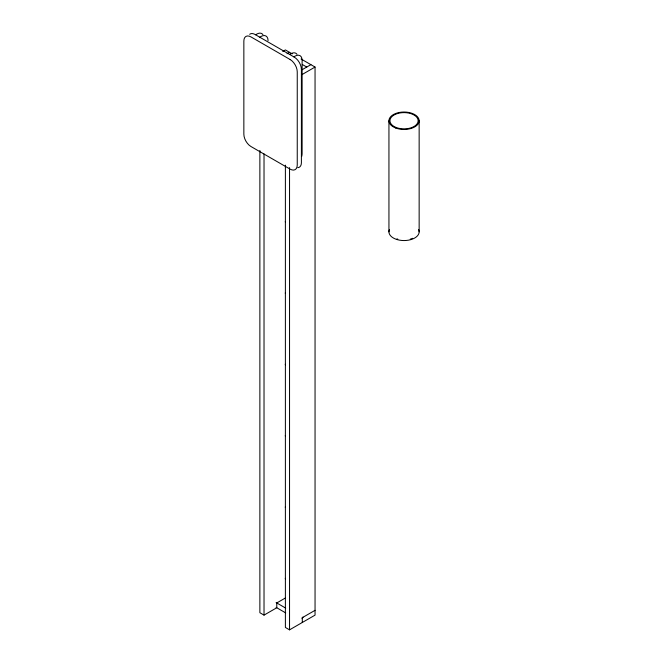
<?xml version="1.0" encoding="UTF-8"?>
<svg xmlns="http://www.w3.org/2000/svg" width="663" height="663" viewBox="0 0 663 663"><rect width="100%" height="100%" fill="white"/><g stroke="black" fill="none" stroke-linecap="round" stroke-linejoin="round"><path stroke-width="0.99" d="M255.603 34.791L256.788 34.103A10.069 5.81 -60 0 1 262.954 34.658M259.755 37.186L260.94 36.498A10.069 5.81 -60 0 1 268.059 40.609M282.745 51.457L285.388 49.932L292.209 53.869M287.046 53.769L289.54 52.327M289.656 54.449L290.842 53.769A10.069 5.81 -60 0 1 297.007 54.316M293.808 56.852L294.994 56.164A10.069 5.81 -60 0 1 302.113 60.275L302.113 153.443A10.069 5.81 -60 0 1 301.69 156.501M302.096 69.739L310.897 64.659M301.856 74.679L315.049 67.054L315.049 615.123L289.54 629.85L285.388 627.455L285.388 165.145M285.281 598.051L277.623 602.476A0.837 0.481 -60 0 0 276.778 602.957A0.837 0.481 -60 0 0 276.778 603.927L276.778 607.756L264.023 615.123L259.871 612.72L259.871 150.484M315.049 610.325L302.295 617.692L302.295 622.482M301.11 59.007L315.049 67.054M302.295 64.485L306.745 67.054M276.115 602.576L285.72 608.12M276.115 607.374L285.72 612.919M285.272 221.616L285.388 222.08M285.272 292.955L285.388 293.427M285.272 364.302L285.388 364.774M285.272 435.649L285.388 436.121M285.272 506.996L285.388 507.468M285.272 578.343L285.388 578.816M419.149 120.749L419.149 231.843M388.941 120.749L388.941 231.843M289.54 167.615L289.54 629.85M264.023 153.915L264.023 615.123M302.295 618.662A0.837 0.481 -60 0 1 302.295 617.692A0.837 0.481 -60 0 1 303.132 617.203M249.669 34.302A10.069 5.81 60 0 1 255.122 34.517L294.281 57.126A10.069 5.81 60 0 1 301.4 69.458L301.4 162.626A10.069 5.81 60 0 1 297.844 167.689M418.635 229.589A15.1 8.718 0 0 1 404.04 240.561A15.1 8.718 0 0 1 389.454 229.589M412.626 238.299A14.097 8.138 0 0 1 411.872 238.614M411.093 238.895A14.097 8.138 0 0 1 410.281 239.144M397.808 239.144A14.097 8.138 0 0 1 396.996 238.895M290.129 59.521L250.97 36.913A10.069 5.81 60 0 0 243.851 41.023L243.851 134.191A10.069 5.81 60 0 0 250.97 146.523L290.129 169.131A10.069 5.81 60 0 0 297.248 165.021L297.248 71.853A10.069 5.81 60 0 0 290.129 59.521M395.654 128A15.1 8.718 0 0 0 419.115 121.321A15.1 8.718 0 0 0 397.361 112.925A15.1 8.718 0 0 0 395.654 128M396.209 127.511A14.097 8.138 0 0 0 418.113 121.279A14.097 8.138 0 0 0 397.808 113.448A14.097 8.138 0 0 0 396.209 127.511"/></g></svg>
